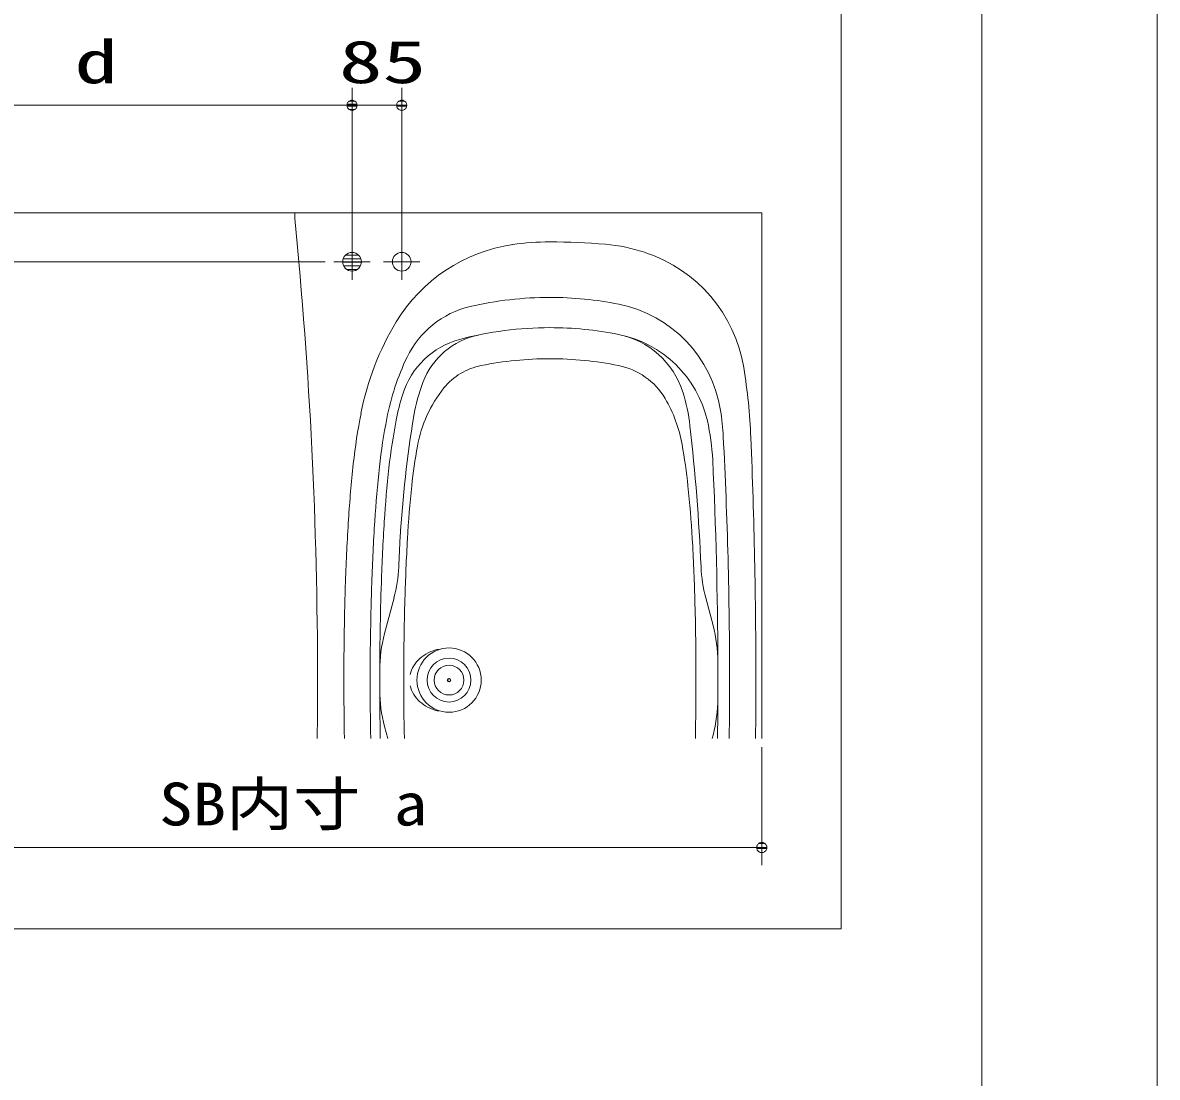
# Model space of a CAD drawing. Units: millimetres on the paper. Extents: x -305 to 305, y -152 to 152.
# Drawn here: x 54.3 to 119, y -61.4 to -1.2 of the extents above; entities that cross this region are included whole.
import ezdxf
from ezdxf.enums import TextEntityAlignment as Align

# ---------------------------------------------------------------- set-up
doc = ezdxf.new("R2010")
doc.units = ezdxf.units.MM
doc.linetypes.add('LONG_CHAIN', pattern=[21, 18, -1, 1, -1])
doc.linetypes.add('LONG_DOUBLE_CHAIN', pattern=[21.8, 18, -1, 0.6, -0.6, 0.6, -1])
for name, color, linetype, lineweight in [('0-1_RV', 7, 'Continuous', 9), ('0-2_0', 7, 'Continuous', 9), ('0-4_図面枠', 3, 'Continuous', 9), ('0-5_DEFPOINTS', 7, 'Continuous', 9)]:
    doc.layers.add(name, color=color, linetype=linetype, lineweight=lineweight)
doc.styles.add('ＭＳ ゴシック', font='')
doc.styles.get('ＭＳ ゴシック').set_extended_font_data('MS Gothic')

# ---------------------------------------------------------------- blocks, each defined once
blk = doc.blocks.new('_DOTSMALL')
at = {"layer": '0-2_0'}
for p, q in [((0.0746, 0.1), (-0.0746, 0.1)), ((0.1223, -0.0248), (-0.1223, -0.0248))]:
    blk.add_line(p, q, dxfattribs=at)
for points in [[(0.125, 0), (0.124, 0.0157), (0.1211, 0.0311), (0.1162, 0.046), (0.1095, 0.0602), (0.1011, 0.0735), (0.0911, 0.0856), (0.0797, 0.0963), (0.067, 0.1055), (0.0532, 0.1131), (0.0386, 0.1189), (0.0234, 0.1228), (0.0078, 0.1248), (-0.0078, 0.1248), (-0.0234, 0.1228), (-0.0386, 0.1189), (-0.0532, 0.1131), (-0.067, 0.1055), (-0.0797, 0.0963), (-0.0911, 0.0856), (-0.1011, 0.0735), (-0.1095, 0.0602), (-0.1162, 0.046), (-0.1211, 0.0311), (-0.124, 0.0157), (-0.125, 0), (0, 0)], [(-0.125, 0), (-0.124, -0.0157), (-0.1211, -0.0311), (-0.1162, -0.046), (-0.1095, -0.0602), (-0.1011, -0.0735), (-0.0911, -0.0856), (-0.0797, -0.0963), (-0.067, -0.1055), (-0.0532, -0.1131), (-0.0386, -0.1189), (-0.0234, -0.1228), (-0.0078, -0.1248), (0.0078, -0.1248), (0.0234, -0.1228), (0.0386, -0.1189), (0.0532, -0.1131), (0.067, -0.1055), (0.0797, -0.0963), (0.0911, -0.0856), (0.1011, -0.0735), (0.1095, -0.0602), (0.1162, -0.046), (0.1211, -0.0311), (0.124, -0.0157), (0.125, 0), (0, 0)]]:
    blk.add_lwpolyline(points, close=True, dxfattribs=at)

msp = doc.modelspace()

# ---------------------------------------------------------------- linework, layer by layer
at = {"layer": '0-1_RV'}
for p, q in [((100.948, 52.127), (100.948, -52.936)), ((73.055, -13.346), (73.055, -4.954)), ((73.055, -14.379), (73.055, -4.954)), ((75.888, -14.379), (75.888, -4.954)), ((43.088, -5.954), (73.055, -5.954)), ((73.055, -5.954), (75.888, -5.954)), ((96.422, -12.079), (43.088, -12.079)), ((69.788, -12.079), (69.788, -12.414)), ((96.422, -12.079), (96.422, -42.079)), ((71.522, -14.879), (33.307, -14.879)), ((73.561, -14.712), (72.549, -14.712)), ((73.441, -14.512), (72.669, -14.512)), ((73.586, -14.912), (72.524, -14.912)), ((73.534, -15.112), (72.576, -15.112)), ((73.365, -15.312), (72.745, -15.312)), ((75.448, -34.053), (74.909, -36.094)), ((93.229, -34.053), (93.644, -35.629)), ((75.089, -42.079), (74.909, -41.397)), ((93.592, -42.079), (93.644, -41.881)), ((96.422, -42.579), (96.422, -49.301)), ((96.422, -48.301), (43.088, -48.301)), ((-43.041, -52.936), (100.948, -52.936))]:
    msp.add_line(p, q, dxfattribs=at)
at = {"layer": '0-1_RV', "linetype": 'LONG_CHAIN'}
for p, q in [((73.055, -13.846), (73.055, -15.912)), ((75.888, -13.846), (75.888, -15.912)), ((74.088, -14.879), (72.022, -14.879)), ((76.922, -14.879), (74.855, -14.879))]:
    msp.add_line(p, q, dxfattribs=at)
at = {"layer": '0-1_RV'}
for centre, radius in [((73.055, -14.879), 0.533), ((73.055, -14.879), 0.533), ((75.888, -14.879), 0.533), ((78.588, -38.746), 1.833), ((78.588, -38.746), 1.25), ((78.588, -38.746), 0.85), ((78.588, -38.746), 0.1), ((78.588, -38.746), 0.0833)]:
    msp.add_circle(centre, radius, dxfattribs=at)
for centre, radius, start, end in [((-196.245, -38.746), 267.333, 360, 5.65274), ((83.567, -23.135), 9.333, 98.32029, 148.83966), ((84.338, -28.412), 14.667, 90, 98.32029), ((84.338, -50.412), 36.667, 85.04556, 90.00001), ((86.641, -23.845), 10, 71.53272, 85.04556), ((87.169, -22.265), 8.333, 9.28127, 71.53272), ((81.002, -22.63), 5.333, 103.15011, 154.44401), ((84.338, -36.912), 20, 90.00001, 103.15011), ((84.338, -36.912), 20, 78.67196, 89.99999), ((86.826, -24.493), 7.333, 8.84605, 78.67196), ((89.271, -26.585), 16, 148.83966, 168.99136), ((80.404, -23.819), 4.667, 104.86629, 162.67678), ((81.147, -23.301), 4.333, 101.75518, 159.23385), ((87.308, -23.766), 4.833, 17.53385, 78.69881), ((86.982, -25.4), 6.5, 12.83848, 78.70658), ((89.271, -26.585), 14.5, 154.44401, 168.99136), ((84.338, -40.412), 20, 90.00001, 101.2935), ((84.338, -40.412), 20, 78.70658, 89.99999), ((73.689, -20.887), 0.333, 355.49509, 355.53069), ((73.689, -20.887), 0.333, 355.49509, 355.53069), ((81.14, -24.395), 3.667, 101.2935, 140.84625), ((87.472, -24.722), 4, 30.82918, 78.70658), ((62.497, -26.297), 33.333, 2.3783, 9.28127), ((86.445, -25.31), 10, 159.23385, 170.54618), ((89.272, -26.585), 13.956, 162.67678, 168.99136), ((84.001, -26.688), 7.333, 141.07337, 169.92767), ((82.715, -25.27), 9.667, 6.17303, 17.83526), ((84.003, -26.714), 8, 10.13814, 30.34449), ((108.249, -30.277), 35.333, 168.99136, 173.72789), ((108.249, -30.277), 33.833, 168.99136, 173.72789), ((108.25, -30.277), 33.289, 168.99136, 173.72789), ((141.358, -34.454), 65.669, 170.54618, 176.68288), ((79.58, -25.62), 14.667, 3.00057, 8.84605), ((-22.598, -37.347), 115.67, 2.50435, 6.51084), ((80.642, -26.831), 13, 2.90472, 12.77744), ((-172.578, -38.746), 267.167, 0, 2.98086), ((-237.245, -38.746), 333.333, 360, 2.3783), ((108.206, -30.987), 31.917, 169.92766, 174.03081), ((60.471, -30.987), 31.917, 5.96919, 10.25433), ((141.383, -33.918), 68.667, 173.72789, 176.37677), ((-172.578, -38.746), 266.5, 0.2203, 2.70422), ((141.383, -33.918), 67.167, 173.72789, 176.37677), ((141.384, -33.918), 66.623, 173.72789, 176.37677), ((141.358, -34.454), 65.25, 174.03081, 176.68288), ((27.318, -34.454), 65.25, 3.31712, 5.96919), ((191.283, -37.078), 118.667, 176.37677, 178.08861), ((191.283, -37.078), 117.167, 176.37677, 178.08861), ((191.284, -37.078), 116.623, 176.37677, 178.08861), ((191.27, -37.377), 115.667, 176.64806, 177.48115), ((191.275, -37.347), 115.25, 176.68288, 178.39679), ((-22.598, -37.347), 115.25, 1.60321, 3.31712), ((67.39, -31.927), 8.333, 345.23097, 357.48115), ((101.287, -31.929), 8.333, 182.50435, 194.76903), ((241.255, -38.746), 168.667, 178.08861, 180), ((241.255, -38.746), 167.167, 178.08861, 180), ((241.256, -38.746), 166.623, 178.0845, 180), ((241.255, -38.746), 165.25, 178.39679, 180), ((-72.578, -38.746), 165.25, 0, 1.60321), ((82.967, -38.219), 8.333, 165.23097, 179.80924), ((85.586, -37.753), 8.333, 0.2203, 14.76903), ((-172.578, -38.746), 266.5, 360, 0.2203), ((-196.245, -38.746), 267.333, 359.28557, 360), ((241.255, -38.746), 168.667, 180, 181.1324), ((241.255, -38.746), 167.167, 180, 181.14256), ((241.256, -38.746), 166.623, 180, 181.14629), ((241.255, -38.746), 165.25, 180, 181.15582), ((-72.578, -38.746), 165.25, 358.84418, 360), ((-172.578, -38.746), 266.5, 359.77559, 360), ((-172.578, -38.746), 267.167, 359.28512, 360), ((-237.245, -38.746), 333.333, 359.42703, 0), ((82.967, -39.273), 8.333, 180.19076, 194.76903), ((85.586, -39.757), 8.333, 345.23158, 359.77559), ((-172.578, -38.746), 266.5, 359.28334, 359.77559)]:
    msp.add_arc(centre, radius, start, end, dxfattribs=at)
at = {"layer": '0-1_RV', "linetype": 'LONG_DOUBLE_CHAIN'}
for start, end in [(90.00001, 104.86629), (78.70658, 89.99999)]:
    msp.add_arc((84.338, -38.639), 20, start, end, dxfattribs=at)
for start_param, end_param in [(1.841716, 2.965117), (3.318068, 4.44147)]:
    msp.add_ellipse((78.588, -38.746), major_axis=(2.25, 0), ratio=0.814815, start_param=start_param, end_param=end_param, dxfattribs=at)
at = {"layer": '0-4_図面枠'}
msp.add_lwpolyline([(-291.017, -138.498), (108.983, -138.498), (108.983, 138.502), (-291.017, 138.502)], close=True, dxfattribs=at)
at = {"layer": '0-5_DEFPOINTS'}
msp.add_line((118.983, -148.498), (118.983, 148.502), dxfattribs=at)

# ---------------------------------------------------------------- block references
at = {"layer": '0-1_RV', "xscale": 2.32, "yscale": 2.32}
for p in [(73.055, -5.954), (75.888, -5.954), (96.422, -48.301)]:
    msp.add_blockref('_DOTSMALL', p, dxfattribs=at)
at = {"layer": '0-1_RV', "xscale": 2.32, "yscale": 2.32, "rotation": 180}
msp.add_blockref('_DOTSMALL', (73.055, -5.954), dxfattribs=at)

# ---------------------------------------------------------------- texts
at = {"layer": '0-1_RV', "style": 'ＭＳ ゴシック'}
for s, width, p in [('d', 1.5, (57.225, -5.424)), ('85', 1.5, (72.308, -5.424)), ('SB内寸 a', 1.15, (62.05, -47.771))]:
    msp.add_text(s, height=2.441, dxfattribs=dict(at, width=width)).set_placement(p, align=Align.BOTTOM_LEFT)

doc.saveas('drawing.dxf')
